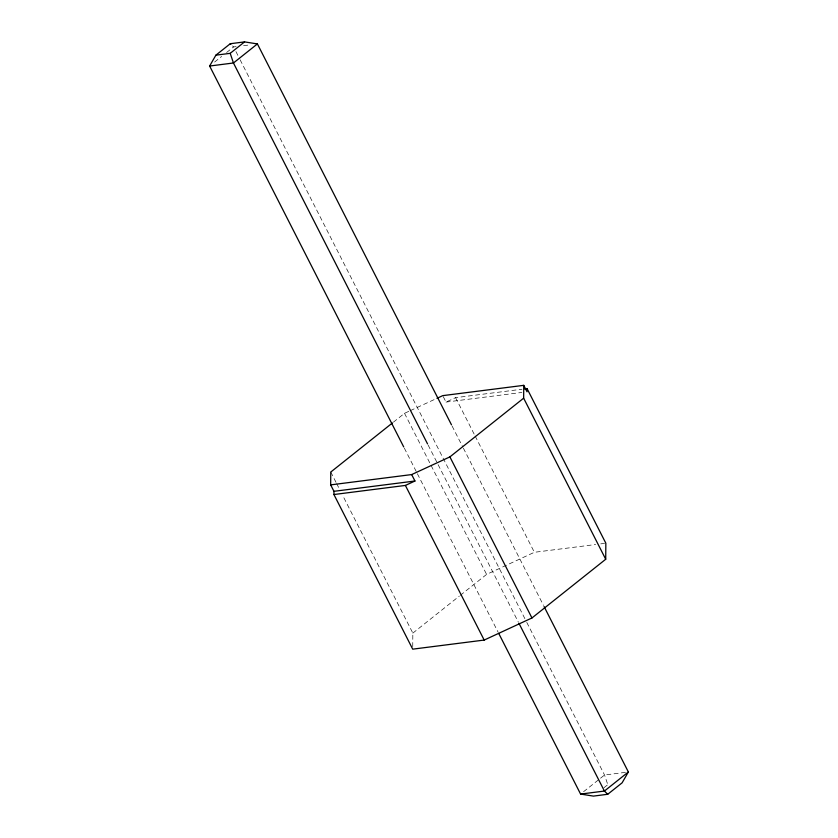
<?xml version="1.0" encoding="UTF-8"?>
<svg xmlns="http://www.w3.org/2000/svg" width="838" height="838" viewBox="0 0 838 838"><rect width="100%" height="100%" fill="white"/><g stroke="black" fill="none" stroke-linecap="round" stroke-linejoin="round"><path stroke-width="0.63" stroke-dasharray="4.19 3.14" d="M412.736 646.685L412.841 633.119L342.574 495.216M214.622 62.043L221.609 56.492M226.595 52.511L233.582 46.949L236.086 46.635M393.41 422.163L404.524 413.323L409.164 411.175M412.841 633.119L459.318 596.111M460.334 595.305L486.595 574.397L534.372 552.294L595.629 544.511M583.594 791.69L599.558 778.984M600.553 778.188L604.544 775.014L627.117 772.144M603.968 787.71L607.801 784.661L610.179 784.358M410.316 410.641L435.802 398.857M443.292 396.72L446.026 402.083L455.579 397.662L521.948 389.23M243.607 45.681L249.881 44.885M446.026 402.083L521.885 392.435M600.741 543.862L604.565 543.37M232.535 45.933L233.582 46.949M455.579 397.662L474.538 434.87M475.136 436.032L534.372 552.294M452.091 426.008L462.765 446.979M463.362 448.141L543.495 605.403M235.96 51.61L239.521 58.597M240.108 59.77L526.201 621.241M526.788 622.414L604.544 775.014L607.801 784.661M428.134 445.072L518.355 622.142M404.524 413.323L486.595 574.397M404.314 448.1L416.779 472.569M417.376 473.732L498.097 632.156M330.769 472.045L336.08 482.468M336.677 483.631L339.62 489.423"/><path stroke-width="1.26" d="M524.504 388.905L527.05 388.581L605.843 543.213L605.717 559.25L531.952 617.973L484.186 640.064L412.715 649.157L333.922 494.525L333.953 491.319L330.664 484.877L330.769 472.045L392.404 422.97M605.717 559.25L523.645 398.176L523.75 385.344L442.747 395.641L436.954 398.322M527.05 388.581L527.029 391.786L523.75 385.344M403.717 446.937L209.636 66.024L215.9 55.161L230.272 43.723L244.57 41.9L257.402 43.922L451.493 424.845M544.082 606.565L628.364 771.976L622.1 782.839L607.728 794.277L593.43 796.1L580.598 794.078L498.683 633.319M215.9 55.161L230.199 53.339L244.57 41.9M257.402 43.922L233.456 62.986L209.636 66.024M330.664 484.877L411.668 474.57L449.891 456.899L523.645 398.176M628.364 771.976L604.418 791.051L580.598 794.078M333.922 494.525L405.393 485.432L414.946 481.012L411.668 474.57M333.953 491.319L414.946 481.012M230.272 43.723L230.838 44.267M607.728 794.277L604.418 791.051L518.952 623.304M449.891 456.899L531.952 617.973M427.548 443.91L233.456 62.986L230.199 53.339M405.393 485.432L484.186 640.064"/></g></svg>
